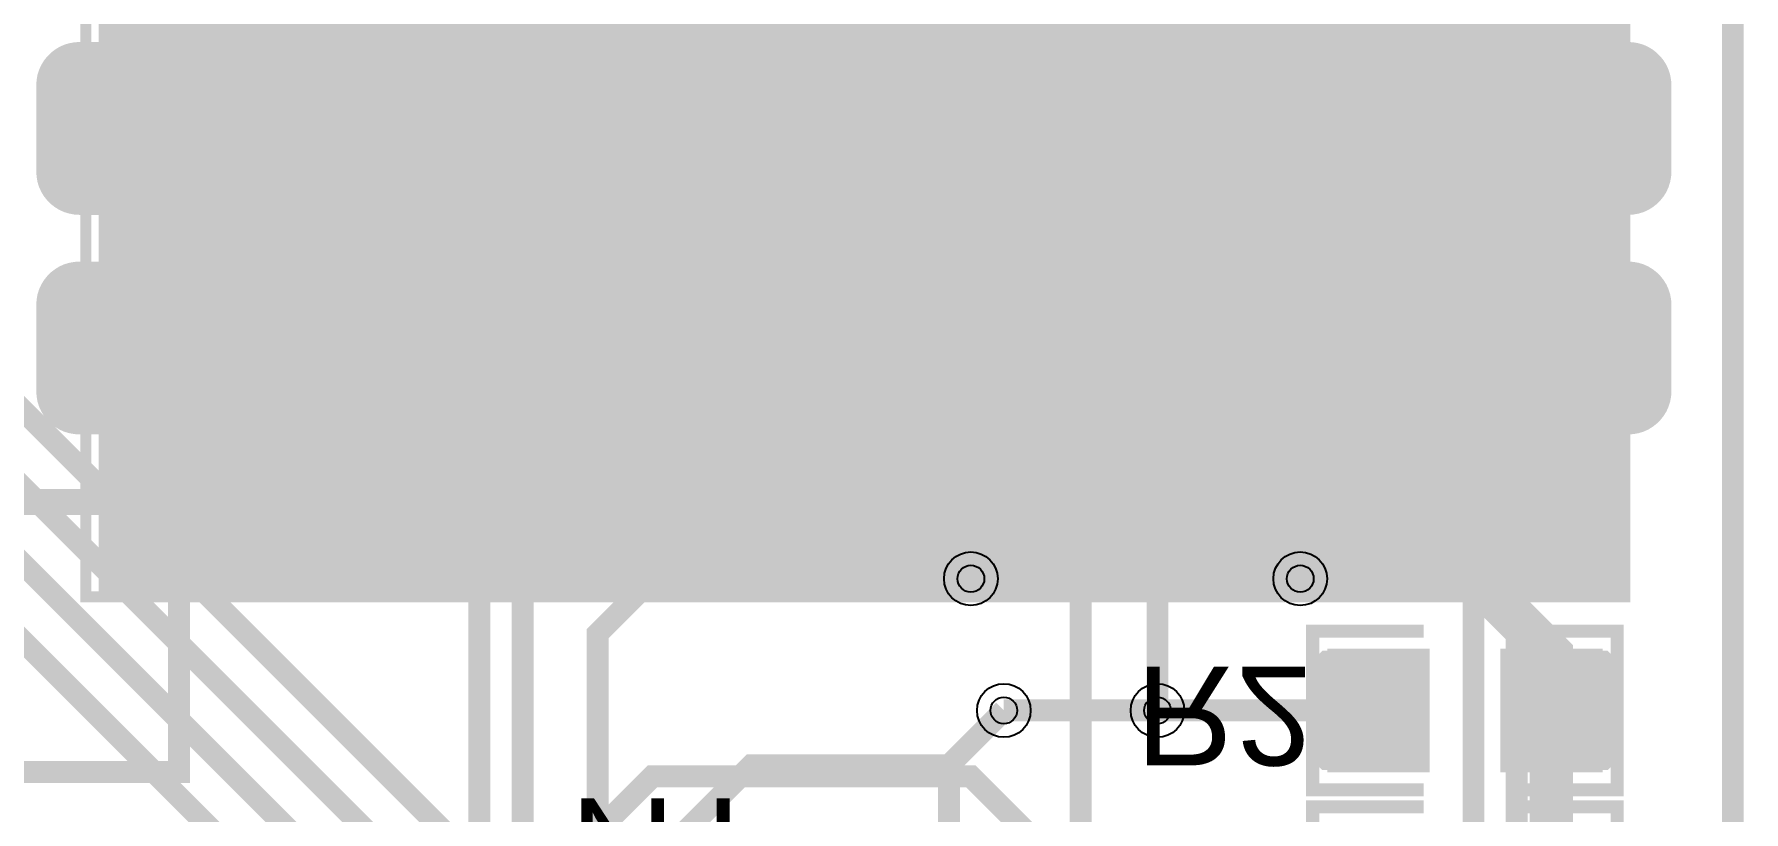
# Model space of a CAD drawing. Header units: millimetres. Extents: x 0 to 100, y 0 to 92.
# Drawn here: x 80.35 to 100.13, y 65.01 to 74.01 of the extents above; entities that cross this region are included whole.
import ezdxf

# ---------------------------------------------------------------- set-up
doc = ezdxf.new("R2010")
doc.units = ezdxf.units.MM
for name, color, linetype, true_color in [('BoardOutLine', 7, 'Continuous', 0xff00ff), ('BottomLayer', 7, 'Continuous', 0x0000ff), ('BottomPasteMaskLayer', 7, 'Continuous', 0x800000), ('BottomSilkLayer', 7, 'Continuous', 0x66cc33), ('BottomSolderMaskLayer', 7, 'Continuous', 0xaa00ff), ('Document', 7, 'Continuous', 0xffffff), ('Hole', 7, 'Continuous', 0x222222), ('Multi-Layer', 7, 'Continuous', 0xc0c0c0), ('TopLayer', 7, 'Continuous', 0xff0000), ('TopSilkLayer', 7, 'Continuous', 0xffcc00)]:
    doc.layers.add(name, color=color, linetype=linetype, true_color=true_color)
doc.styles.get("Standard").update_dxf_attribs({"font": 'arial.ttf'})

msp = doc.modelspace()

# ---------------------------------------------------------------- hatches: boundary and pattern name
at = {"layer": 'BottomLayer'}
for points in [[(83.125, 73.42), (83.121, 73.48), (83.11, 73.54), (83.092, 73.597), (83.068, 73.652), (83.036, 73.704), (82.999, 73.751), (82.956, 73.794), (82.909, 73.831), (82.857, 73.863), (82.802, 73.888), (82.745, 73.905), (82.685, 73.916), (82.625, 73.92), (80.875, 73.92), (80.815, 73.916), (80.755, 73.905), (80.698, 73.888), (80.642, 73.863), (80.591, 73.831), (80.543, 73.794), (80.501, 73.751), (80.463, 73.704), (80.432, 73.652), (80.407, 73.597), (80.389, 73.54), (80.379, 73.48), (80.375, 73.42), (80.375, 72.42), (80.379, 72.36), (80.389, 72.3), (80.407, 72.243), (80.432, 72.188), (80.463, 72.136), (80.501, 72.089), (80.543, 72.046), (80.591, 72.009), (80.642, 71.977), (80.698, 71.952), (80.755, 71.935), (80.815, 71.924), (80.875, 71.92), (82.625, 71.92), (82.685, 71.924), (82.745, 71.935), (82.802, 71.952), (82.857, 71.977), (82.909, 72.009), (82.956, 72.046), (82.999, 72.089), (83.036, 72.136), (83.068, 72.188), (83.092, 72.243), (83.11, 72.3), (83.121, 72.36), (83.125, 72.42)], [(99.29, 73.42), (99.286, 73.48), (99.275, 73.54), (99.257, 73.597), (99.233, 73.652), (99.201, 73.704), (99.164, 73.751), (99.121, 73.794), (99.074, 73.831), (99.022, 73.863), (98.967, 73.888), (98.91, 73.905), (98.85, 73.916), (98.79, 73.92), (97.04, 73.92), (96.98, 73.916), (96.92, 73.905), (96.863, 73.888), (96.808, 73.863), (96.756, 73.831), (96.708, 73.794), (96.666, 73.751), (96.628, 73.704), (96.597, 73.652), (96.572, 73.597), (96.554, 73.54), (96.544, 73.48), (96.54, 73.42), (96.54, 72.42), (96.544, 72.36), (96.554, 72.3), (96.572, 72.243), (96.597, 72.188), (96.628, 72.136), (96.666, 72.089), (96.708, 72.046), (96.756, 72.009), (96.808, 71.977), (96.863, 71.952), (96.92, 71.935), (96.98, 71.924), (97.04, 71.92), (98.79, 71.92), (98.85, 71.924), (98.91, 71.935), (98.967, 71.952), (99.022, 71.977), (99.074, 72.009), (99.121, 72.046), (99.164, 72.089), (99.201, 72.136), (99.233, 72.188), (99.257, 72.243), (99.275, 72.3), (99.286, 72.36), (99.29, 72.42)], [(83.125, 70.88), (83.121, 70.94), (83.11, 71), (83.092, 71.057), (83.068, 71.112), (83.036, 71.164), (82.999, 71.211), (82.956, 71.254), (82.909, 71.291), (82.857, 71.323), (82.802, 71.348), (82.745, 71.365), (82.685, 71.376), (82.625, 71.38), (80.875, 71.38), (80.815, 71.376), (80.755, 71.365), (80.698, 71.348), (80.642, 71.323), (80.591, 71.291), (80.543, 71.254), (80.501, 71.211), (80.463, 71.164), (80.432, 71.112), (80.407, 71.057), (80.389, 71), (80.379, 70.94), (80.375, 70.88), (80.375, 69.88), (80.379, 69.82), (80.389, 69.76), (80.407, 69.703), (80.432, 69.648), (80.463, 69.596), (80.501, 69.549), (80.543, 69.506), (80.591, 69.469), (80.642, 69.437), (80.698, 69.412), (80.755, 69.395), (80.815, 69.384), (80.875, 69.38), (82.625, 69.38), (82.685, 69.384), (82.745, 69.395), (82.802, 69.412), (82.857, 69.437), (82.909, 69.469), (82.956, 69.506), (82.999, 69.549), (83.036, 69.596), (83.068, 69.648), (83.092, 69.703), (83.11, 69.76), (83.121, 69.82), (83.125, 69.88)], [(99.29, 70.88), (99.286, 70.94), (99.275, 71), (99.257, 71.057), (99.233, 71.112), (99.201, 71.164), (99.164, 71.211), (99.121, 71.254), (99.074, 71.291), (99.022, 71.323), (98.967, 71.348), (98.91, 71.365), (98.85, 71.376), (98.79, 71.38), (97.04, 71.38), (96.98, 71.376), (96.92, 71.365), (96.863, 71.348), (96.808, 71.323), (96.756, 71.291), (96.708, 71.254), (96.666, 71.211), (96.628, 71.164), (96.597, 71.112), (96.572, 71.057), (96.554, 71), (96.544, 70.94), (96.54, 70.88), (96.54, 69.88), (96.544, 69.82), (96.554, 69.76), (96.572, 69.703), (96.597, 69.648), (96.628, 69.596), (96.666, 69.549), (96.708, 69.506), (96.756, 69.469), (96.808, 69.437), (96.863, 69.412), (96.92, 69.395), (96.98, 69.384), (97.04, 69.38), (98.79, 69.38), (98.85, 69.384), (98.91, 69.395), (98.967, 69.412), (99.022, 69.437), (99.074, 69.469), (99.121, 69.506), (99.164, 69.549), (99.201, 69.596), (99.233, 69.648), (99.257, 69.703), (99.275, 69.76), (99.286, 69.82), (99.29, 69.88)], [(96.467, 66.876), (96.467, 65.499), (95.335, 65.499), (95.335, 66.876)], [(97.335, 66.876), (97.335, 65.499), (98.467, 65.499), (98.467, 66.876)]]:
    msp.add_hatch(color=256, dxfattribs=at).paths.add_polyline_path(points)
at = {"layer": 'BottomPasteMaskLayer'}
for points in [[(95.201, 66.827), (95.201, 65.547), (95.251, 65.497), (96.401, 65.497), (96.451, 65.547), (96.456, 65.957), (96.006, 65.957), (96.006, 66.407), (96.446, 66.407), (96.451, 66.827), (96.401, 66.877), (95.251, 66.877)], [(97.351, 66.827), (97.351, 66.407), (97.796, 66.407), (97.796, 65.957), (97.356, 65.957), (97.351, 65.547), (97.401, 65.497), (98.551, 65.497), (98.601, 65.547), (98.601, 66.827), (98.551, 66.877), (97.401, 66.877)]]:
    msp.add_hatch(color=256, dxfattribs=at).paths.add_polyline_path(points)
at = {"layer": 'BottomSolderMaskLayer'}
for points in [[(96.492, 66.901), (96.492, 65.473), (95.309, 65.473), (95.309, 66.901)], [(97.309, 66.901), (97.309, 65.473), (98.493, 65.473), (98.493, 66.901)]]:
    msp.add_hatch(color=256, dxfattribs=at).paths.add_polyline_path(points)
at = {"layer": 'Document'}
for points in [[(98.75, 67.5), (81.097, 67.5), (81.097, 88.455), (98.75, 88.455)], [(92.4, 68.135), (86.685, 68.135), (86.685, 70.675), (92.4, 70.675)]]:
    msp.add_hatch(color=256, dxfattribs=at).paths.add_polyline_path(points)

# ---------------------------------------------------------------- linework, layer by layer
at = {"layer": 'BoardOutLine', "const_width": 0.254}
msp.add_lwpolyline([(0, 88.75), (100, 88.75), (100, 0), (0, 0), (0, 88.75)], close=True, dxfattribs=at)
at = {"layer": 'BottomLayer'}
for points, const_width in [([(81.75, 80.541), (84.58, 80.541), (86.614, 78.506), (86.614, 68.6), (87.503, 67.711), (91.186, 67.711)], 0.5), ([(92.456, 64.155), (92.456, 73.553), (94.363, 75.46), (97.915, 75.46)], 0.254), ([(93.345, 66.187), (93.345, 70.505), (95.761, 72.921), (97.915, 72.921)], 0.254), ([(81.75, 70.381), (81.75, 68.6), (77.597, 68.6)], 0.3), ([(88.425, 62.494), (86.868, 64.051), (86.868, 67.076), (87.503, 67.711)], 0.254), ([(94.996, 67.711), (97.028, 67.711), (97.901, 66.838), (97.901, 66.187)], 0.5), ([(91.567, 66.187), (90.932, 65.552), (90.932, 63.698), (90.655, 63.413)], 0.254), ([(93.345, 66.187), (95.901, 66.187)], 0.254), ([(97.901, 66.187), (97.901, 64.155)], 0.5), ([(90.932, 65.552), (88.646, 65.552), (87.757, 64.663)], 0.254)]:
    msp.add_lwpolyline(points, dxfattribs=dict(at, const_width=const_width))
at = {"layer": 'BottomSilkLayer', "const_width": 0.127}
msp.add_lwpolyline([(98.75, 67.5), (80.95, 67.5), (80.95, 88.5), (98.078, 88.5), (98.75, 87.828), (98.75, 67.5)], close=True, dxfattribs=at)
at = {"layer": 'BottomSilkLayer', "const_width": 0.152}
for points in [[(96.425, 67.104), (95.14, 67.104), (95.14, 65.27), (96.425, 65.27)], [(97.377, 67.104), (98.662, 67.104), (98.662, 65.27), (97.377, 65.27)], [(96.425, 63.238), (95.14, 63.238), (95.14, 65.072), (96.425, 65.072)], [(97.377, 63.238), (98.662, 63.238), (98.662, 65.072), (97.377, 65.072)]]:
    msp.add_lwpolyline(points, dxfattribs=at)
at = {"layer": 'Document', "const_width": 0.254}
msp.add_lwpolyline([(62.975, 84.525), (82.025, 84.525), (82.025, 65.475), (62.975, 65.475), (62.975, 84.525)], close=True, dxfattribs=at)
at = {"layer": 'Hole'}
for centre in [(91.186, 67.711), (94.996, 67.711), (91.567, 66.187), (93.345, 66.187)]:
    msp.add_circle(centre, 0.155, dxfattribs=at)
at = {"layer": 'Multi-Layer'}
for centre in [(91.186, 67.711), (94.996, 67.711), (91.567, 66.187), (93.345, 66.187)]:
    msp.add_circle(centre, 0.31, dxfattribs=at)
at = {"layer": 'TopLayer'}
for points, const_width in [([(8.763, 71.267), (74.295, 71.267), (78.613, 71.267), (85.471, 64.409)], 0.254), ([(85.471, 63.52), (78.359, 70.632), (28.829, 70.632)], 0.254), ([(85.471, 62.631), (78.105, 69.997), (48.768, 69.997)], 0.254), ([(85.471, 61.742), (77.851, 69.362), (68.707, 69.362)], 0.254), ([(91.186, 67.711), (94.996, 67.711)], 0.5), ([(91.567, 66.187), (93.345, 66.187)], 0.254), ([(92.456, 64.155), (91.186, 65.425), (87.503, 65.425), (86.741, 64.663), (86.741, 51.455), (87.681, 50.515), (87.681, 48.25)], 0.254)]:
    msp.add_lwpolyline(points, dxfattribs=dict(at, const_width=const_width))
at = {"layer": 'TopSilkLayer', "const_width": 0.254}
for points in [[(85.5, 46.25), (85.5, 86.25), (97.5, 86.25), (97.5, 46.25), (85.5, 46.25)], [(86, 53.25), (86, 84.25), (97, 84.25), (97, 53.25), (86, 53.25)]]:
    msp.add_lwpolyline(points, close=True, dxfattribs=at)

# ---------------------------------------------------------------- texts
at = {"layer": 'BottomSilkLayer', "text_generation_flag": 2}
msp.add_text('R2', height=1.143, rotation=180, dxfattribs=at).set_placement((93.091, 66.695))
msp.add_text('U4', height=1.143, dxfattribs=at).set_placement((88.519, 64.028))

doc.saveas('drawing.dxf')
